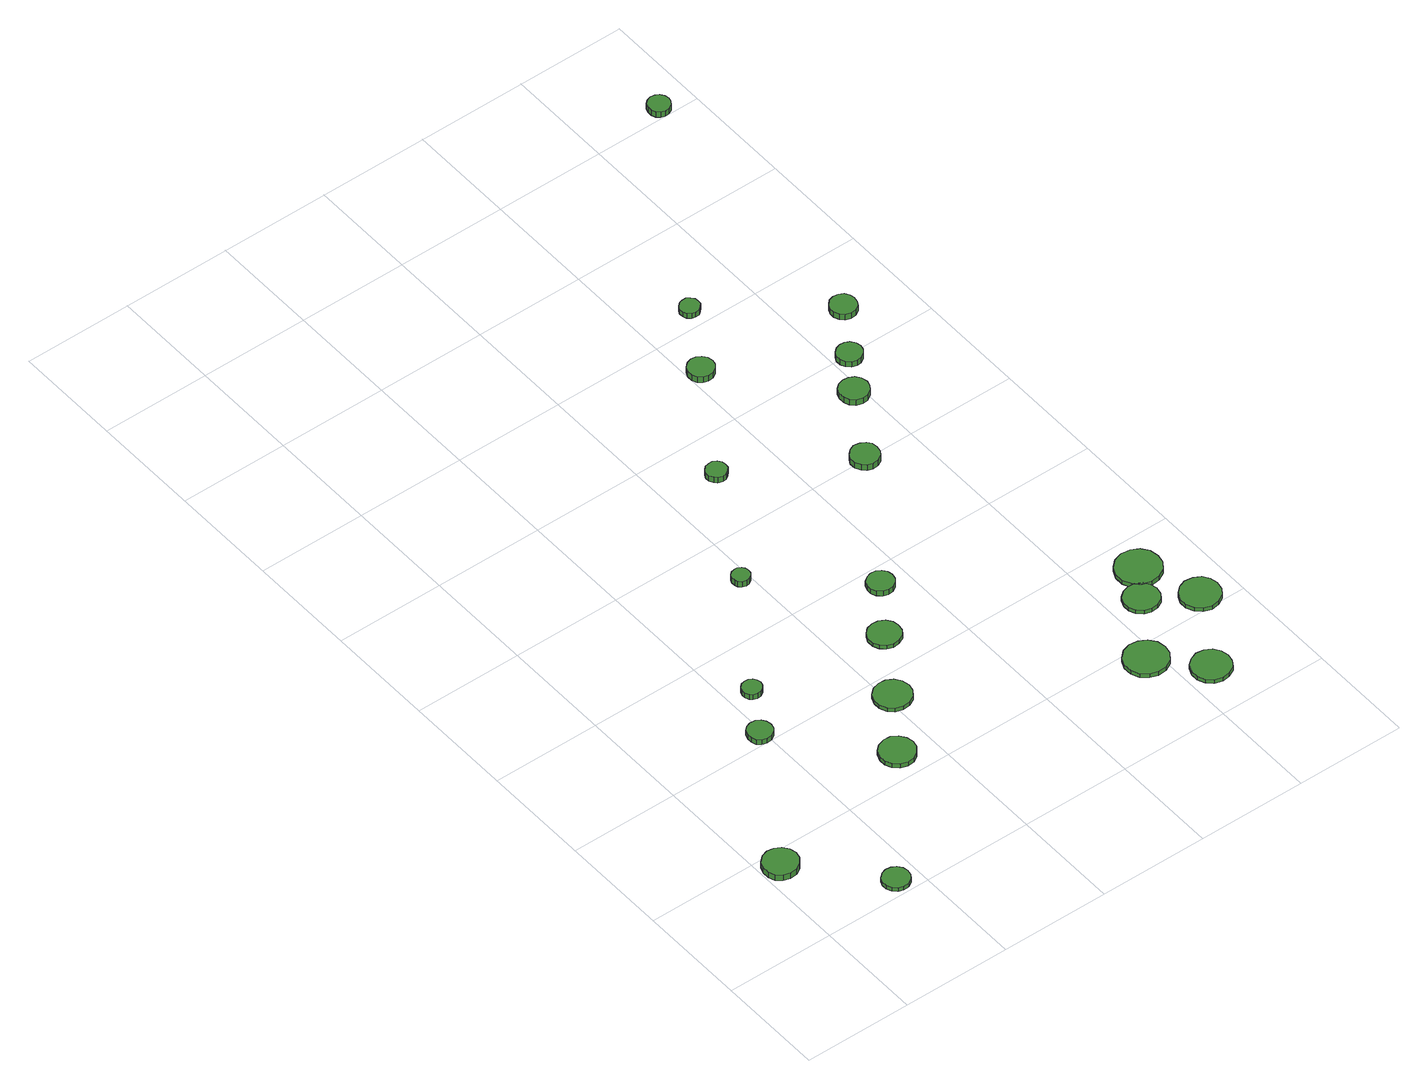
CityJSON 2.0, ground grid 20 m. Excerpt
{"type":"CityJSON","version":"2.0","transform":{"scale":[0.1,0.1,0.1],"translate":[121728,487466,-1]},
"CityObjects":{
"tree1":{"type":"SolitaryVegetationObject","attributes":{"function":"something"},"geometry":[{"type":"MultiSurface","lod":"1","boundaries":[[[0,1,2,3,4,5,6,7,8,9,10,11,12,13,14]],[[15,16,17,18,19,20,21,22,23,24,25,26,27,28,29]],[[0,29,28,1]],[[1,28,27,2]],[[2,27,26,3]],[[3,26,25,4]],[[4,25,24,5]],[[5,24,23,6]],[[6,23,22,7]],[[7,22,21,8]],[[8,21,20,9]],[[9,20,19,10]],[[10,19,18,11]],[[11,18,17,12]],[[12,17,16,13]],[[13,16,15,14]],[[14,15,29,0]]]}]},
"tree2":{"type":"SolitaryVegetationObject","attributes":{"function":"something"},"geometry":[{"type":"MultiSurface","lod":"1","boundaries":[[[30,31,32,33,34,35,36,37,38,39,40,41,42,43,44]],[[45,46,47,48,49,50,51,52,53,54,55,56,57,58,59]],[[30,59,58,31]],[[31,58,57,32]],[[32,57,56,33]],[[33,56,55,34]],[[34,55,54,35]],[[35,54,53,36]],[[36,53,52,37]],[[37,52,51,38]],[[38,51,50,39]],[[39,50,49,40]],[[40,49,48,41]],[[41,48,47,42]],[[42,47,46,43]],[[43,46,45,44]],[[44,45,59,30]]]}]},
"tree3":{"type":"SolitaryVegetationObject","attributes":{"function":"something"},"geometry":[{"type":"MultiSurface","lod":"1","boundaries":[[[60,61,62,63,64,65,66,67,68,69,70,71,72,73,74]],[[75,76,77,78,79,80,81,82,83,84,85,86,87,88,89]],[[60,89,88,61]],[[61,88,87,62]],[[62,87,86,63]],[[63,86,85,64]],[[64,85,84,65]],[[65,84,83,66]],[[66,83,82,67]],[[67,82,81,68]],[[68,81,80,69]],[[69,80,79,70]],[[70,79,78,71]],[[71,78,77,72]],[[72,77,76,73]],[[73,76,75,74]],[[74,75,89,60]]]}]},
"tree4":{"type":"SolitaryVegetationObject","attributes":{"function":"something"},"geometry":[{"type":"MultiSurface","lod":"1","boundaries":[[[90,91,92,93,94,95,96,97,98,99,100,101,102,103,104]],[[105,106,107,108,109,110,111,112,113,114,115,116,117,118,119]],[[90,119,118,91]],[[91,118,117,92]],[[92,117,116,93]],[[93,116,115,94]],[[94,115,114,95]],[[95,114,113,96]],[[96,113,112,97]],[[97,112,111,98]],[[98,111,110,99]],[[99,110,109,100]],[[100,109,108,101]],[[101,108,107,102]],[[102,107,106,103]],[[103,106,105,104]],[[104,105,119,90]]]}]},
"tree5":{"type":"SolitaryVegetationObject","attributes":{"function":"something"},"geometry":[{"type":"MultiSurface","lod":"1","boundaries":[[[120,121,122,123,124,125,126,127,128,129,130,131,132,133,134]],[[135,136,137,138,139,140,141,142,143,144,145,146,147,148,149]],[[120,149,148,121]],[[121,148,147,122]],[[122,147,146,123]],[[123,146,145,124]],[[124,145,144,125]],[[125,144,143,126]],[[126,143,142,127]],[[127,142,141,128]],[[128,141,140,129]],[[129,140,139,130]],[[130,139,138,131]],[[131,138,137,132]],[[132,137,136,133]],[[133,136,135,134]],[[134,135,149,120]]]}]},
"tree6":{"type":"SolitaryVegetationObject","attributes":{"function":"something"},"geometry":[{"type":"MultiSurface","lod":"1","boundaries":[[[150,151,152,153,154,155,156,157,158,159,160,161,162,163,164]],[[165,166,167,168,169,170,171,172,173,174,175,176,177,178,179]],[[150,179,178,151]],[[151,178,177,152]],[[152,177,176,153]],[[153,176,175,154]],[[154,175,174,155]],[[155,174,173,156]],[[156,173,172,157]],[[157,172,171,158]],[[158,171,170,159]],[[159,170,169,160]],[[160,169,168,161]],[[161,168,167,162]],[[162,167,166,163]],[[163,166,165,164]],[[164,165,179,150]]]}]},
"tree7":{"type":"SolitaryVegetationObject","attributes":{"function":"something"},"geometry":[{"type":"MultiSurface","lod":"1","boundaries":[[[180,181,182,183,184,185,186,187,188,189,190,191,192,193,194]],[[195,196,197,198,199,200,201,202,203,204,205,206,207,208,209]],[[180,209,208,181]],[[181,208,207,182]],[[182,207,206,183]],[[183,206,205,184]],[[184,205,204,185]],[[185,204,203,186]],[[186,203,202,187]],[[187,202,201,188]],[[188,201,200,189]],[[189,200,199,190]],[[190,199,198,191]],[[191,198,197,192]],[[192,197,196,193]],[[193,196,195,194]],[[194,195,209,180]]]}]},
"tree8":{"type":"SolitaryVegetationObject","attributes":{"function":"something"},"geometry":[{"type":"MultiSurface","lod":"1","boundaries":[[[210,211,212,213,214,215,216,217,218,219,220,221,222,223,224]],[[225,226,227,228,229,230,231,232,233,234,235,236,237,238,239]],[[210,239,238,211]],[[211,238,237,212]],[[212,237,236,213]],[[213,236,235,214]],[[214,235,234,215]],[[215,234,233,216]],[[216,233,232,217]],[[217,232,231,218]],[[218,231,230,219]],[[219,230,229,220]],[[220,229,228,221]],[[221,228,227,222]],[[222,227,226,223]],[[223,226,225,224]],[[224,225,239,210]]]}]},
"tree9":{"type":"SolitaryVegetationObject","attributes":{"function":"something"},"geometry":[{"type":"MultiSurface","lod":"1","boundaries":[[[240,241,242,243,244,245,246,247,248,249,250,251,252,253,254]],[[255,256,257,258,259,260,261,262,263,264,265,266,267,268,269]],[[240,269,268,241]],[[241,268,267,242]],[[242,267,266,243]],[[243,266,265,244]],[[244,265,264,245]],[[245,264,263,246]],[[246,263,262,247]],[[247,262,261,248]],[[248,261,260,249]],[[249,260,259,250]],[[250,259,258,251]],[[251,258,257,252]],[[252,257,256,253]],[[253,256,255,254]],[[254,255,269,240]]]}]},
"tree10":{"type":"SolitaryVegetationObject","attributes":{"function":"something"},"geometry":[{"type":"MultiSurface","lod":"1","boundaries":[[[270,271,272,273,274,275,276,277,278,279,280,281,282,283,284]],[[285,286,287,288,289,290,291,292,293,294,295,296,297,298,299]],[[270,299,298,271]],[[271,298,297,272]],[[272,297,296,273]],[[273,296,295,274]],[[274,295,294,275]],[[275,294,293,276]],[[276,293,292,277]],[[277,292,291,278]],[[278,291,290,279]],[[279,290,289,280]],[[280,289,288,281]],[[281,288,287,282]],[[282,287,286,283]],[[283,286,285,284]],[[284,285,299,270]]]}]},
"tree11":{"type":"SolitaryVegetationObject","attributes":{"function":"something"},"geometry":[{"type":"MultiSurface","lod":"1","boundaries":[[[300,301,302,303,304,305,306,307,308,309,310,311,312,313,314]],[[315,316,317,318,319,320,321,322,323,324,325,326,327,328,329]],[[300,329,328,301]],[[301,328,327,302]],[[302,327,326,303]],[[303,326,325,304]],[[304,325,324,305]],[[305,324,323,306]],[[306,323,322,307]],[[307,322,321,308]],[[308,321,320,309]],[[309,320,319,310]],[[310,319,318,311]],[[311,318,317,312]],[[312,317,316,313]],[[313,316,315,314]],[[314,315,329,300]]]}]},
"tree12":{"type":"SolitaryVegetationObject","attributes":{"function":"something"},"geometry":[{"type":"MultiSurface","lod":"1","boundaries":[[[330,331,332,333,334,335,336,337,338,339,340,341,342,343,344]],[[345,346,347,348,349,350,351,352,353,354,355,356,357,358,359]],[[330,359,358,331]],[[331,358,357,332]],[[332,357,356,333]],[[333,356,355,334]],[[334,355,354,335]],[[335,354,353,336]],[[336,353,352,337]],[[337,352,351,338]],[[338,351,350,339]],[[339,350,349,340]],[[340,349,348,341]],[[341,348,347,342]],[[342,347,346,343]],[[343,346,345,344]],[[344,345,359,330]]]}]},
"tree13":{"type":"SolitaryVegetationObject","attributes":{"function":"something"},"geometry":[{"type":"MultiSurface","lod":"1","boundaries":[[[360,361,362,363,364,365,366,367,368,369,370,371,372,373,374]],[[375,376,377,378,379,380,381,382,383,384,385,386,387,388,389]],[[360,389,388,361]],[[361,388,387,362]],[[362,387,386,363]],[[363,386,385,364]],[[364,385,384,365]],[[365,384,383,366]],[[366,383,382,367]],[[367,382,381,368]],[[368,381,380,369]],[[369,380,379,370]],[[370,379,378,371]],[[371,378,377,372]],[[372,377,376,373]],[[373,376,375,374]],[[374,375,389,360]]]}]},
"tree14":{"type":"SolitaryVegetationObject","attributes":{"function":"something"},"geometry":[{"type":"MultiSurface","lod":"1","boundaries":[[[390,391,392,393,394,395,396,397,398,399,400,401,402,403,404]],[[405,406,407,408,409,410,411,412,413,414,415,416,417,418,419]],[[390,419,418,391]],[[391,418,417,392]],[[392,417,416,393]],[[393,416,415,394]],[[394,415,414,395]],[[395,414,413,396]],[[396,413,412,397]],[[397,412,411,398]],[[398,411,410,399]],[[399,410,409,400]],[[400,409,408,401]],[[401,408,407,402]],[[402,407,406,403]],[[403,406,405,404]],[[404,405,419,390]]]}]},
"tree15":{"type":"SolitaryVegetationObject","attributes":{"function":"something"},"geometry":[{"type":"MultiSurface","lod":"1","boundaries":[[[420,421,422,423,424,425,426,427,428,429,430,431,432,433,434]],[[435,436,437,438,439,440,441,442,443,444,445,446,447,448,449]],[[420,449,448,421]],[[421,448,447,422]],[[422,447,446,423]],[[423,446,445,424]],[[424,445,444,425]],[[425,444,443,426]],[[426,443,442,427]],[[427,442,441,428]],[[428,441,440,429]],[[429,440,439,430]],[[430,439,438,431]],[[431,438,437,432]],[[432,437,436,433]],[[433,436,435,434]],[[434,435,449,420]]]}]},
"tree16":{"type":"SolitaryVegetationObject","attributes":{"function":"something"},"geometry":[{"type":"MultiSurface","lod":"1","boundaries":[[[450,451,452,453,454,455,456,457,458,459,460,461,462,463,464]],[[465,466,467,468,469,470,471,472,473,474,475,476,477,478,479]],[[450,479,478,451]],[[451,478,477,452]],[[452,477,476,453]],[[453,476,475,454]],[[454,475,474,455]],[[455,474,473,456]],[[456,473,472,457]],[[457,472,471,458]],[[458,471,470,459]],[[459,470,469,460]],[[460,469,468,461]],[[461,468,467,462]],[[462,467,466,463]],[[463,466,465,464]],[[464,465,479,450]]]}]},
"tree17":{"type":"SolitaryVegetationObject","attributes":{"function":"something"},"geometry":[{"type":"MultiSurface","lod":"1","boundaries":[[[480,481,482,483,484,485,486,487,488,489,490,491,492,493,494]],[[495,496,497,498,499,500,501,502,503,504,505,506,507,508,509]],[[480,509,508,481]],[[481,508,507,482]],[[482,507,506,483]],[[483,506,505,484]],[[484,505,504,485]],[[485,504,503,486]],[[486,503,502,487]],[[487,502,501,488]],[[488,501,500,489]],[[489,500,499,490]],[[490,499,498,491]],[[491,498,497,492]],[[492,497,496,493]],[[493,496,495,494]],[[494,495,509,480]]]}]},
"tree18":{"type":"SolitaryVegetationObject","attributes":{"function":"something"},"geometry":[{"type":"MultiSurface","lod":"1","boundaries":[[[510,511,512,513,514,515,516,517,518,519,520,521,522,523,524]],[[525,526,527,528,529,530,531,532,533,534,535,536,537,538,539]],[[510,539,538,511]],[[511,538,537,512]],[[512,537,536,513]],[[513,536,535,514]],[[514,535,534,515]],[[515,534,533,516]],[[516,533,532,517]],[[517,532,531,518]],[[518,531,530,519]],[[519,530,529,520]],[[520,529,528,521]],[[521,528,527,522]],[[522,527,526,523]],[[523,526,525,524]],[[524,525,539,510]]]}]},
"tree19":{"type":"SolitaryVegetationObject","attributes":{"function":"something"},"geometry":[{"type":"MultiSurface","lod":"1","boundaries":[[[540,541,542,543,544,545,546,547,548,549,550,551,552,553,554]],[[555,556,557,558,559,560,561,562,563,564,565,566,567,568,569]],[[540,569,568,541]],[[541,568,567,542]],[[542,567,566,543]],[[543,566,565,544]],[[544,565,564,545]],[[545,564,563,546]],[[546,563,562,547]],[[547,562,561,548]],[[548,561,560,549]],[[549,560,559,550]],[[550,559,558,551]],[[551,558,557,552]],[[552,557,556,553]],[[553,556,555,554]],[[554,555,569,540]]]}]},
"tree20":{"type":"SolitaryVegetationObject","attributes":{"function":"something"},"geometry":[{"type":"MultiSurface","lod":"1","boundaries":[[[570,571,572,573,574,575,576,577,578,579,580,581,582,583,584]],[[585,586,587,588,589,590,591,592,593,594,595,596,597,598,599]],[[570,599,598,571]],[[571,598,597,572]],[[572,597,596,573]],[[573,596,595,574]],[[574,595,594,575]],[[575,594,593,576]],[[576,593,592,577]],[[577,592,591,578]],[[578,591,590,579]],[[579,590,589,580]],[[580,589,588,581]],[[581,588,587,582]],[[582,587,586,583]],[[583,586,585,584]],[[584,585,599,570]]]}]},
"tree21":{"type":"SolitaryVegetationObject","attributes":{"function":"something"},"geometry":[{"type":"MultiSurface","lod":"1","boundaries":[[[600,601,602,603,604,605,606,607,608,609,610,611,612,613,614]],[[615,616,617,618,619,620,621,622,623,624,625,626,627,628,629]],[[600,629,628,601]],[[601,628,627,602]],[[602,627,626,603]],[[603,626,625,604]],[[604,625,624,605]],[[605,624,623,606]],[[606,623,622,607]],[[607,622,621,608]],[[608,621,620,609]],[[609,620,619,610]],[[610,619,618,611]],[[611,618,617,612]],[[612,617,616,613]],[[613,616,615,614]],[[614,615,629,600]]]}]},
"tree22":{"type":"SolitaryVegetationObject","attributes":{"function":"something"},"geometry":[{"type":"MultiSurface","lod":"1","boundaries":[[[630,631,632,633,634,635,636,637,638,639,640,641,642,643,644]],[[645,646,647,648,649,650,651,652,653,654,655,656,657,658,659]],[[630,659,658,631]],[[631,658,657,632]],[[632,657,656,633]],[[633,656,655,634]],[[634,655,654,635]],[[635,654,653,636]],[[636,653,652,637]],[[637,652,651,638]],[[638,651,650,639]],[[639,650,649,640]],[[640,649,648,641]],[[641,648,647,642]],[[642,647,646,643]],[[643,646,645,644]],[[644,645,659,630]]]}]}
},
"vertices":[
[65,167,21],[62,179,21],[54,190,21],[43,196,21],[30,198,21],[18,194,21],[8,185,21],[3,173,21],[3,160,21],[8,148,21],[18,140,21],[30,136,21],[43,137,21],[54,144,21],[62,154,21],[62,154,8],[54,144,8],[43,137,8],[30,136,8],[18,140,8],[8,148,8],[3,160,8],[3,173,8],[8,185,8],[18,194,8],[30,198,8],[43,196,8],[54,190,8],[62,179,8],[65,167,8],
[183,29,15],[181,39,15],[175,47,15],[166,52,15],[156,53,15],[147,50,15],[139,43,15],[135,34,15],[135,24,15],[139,15,15],[147,8,15],[156,5,15],[166,6,15],[175,11,15],[181,19,15],[181,19,7],[175,11,7],[166,6,7],[156,5,7],[147,8,7],[139,15,7],[135,24,7],[135,34,7],[139,43,7],[147,50,7],[156,53,7],[166,52,7],[175,47,7],[181,39,7],[183,29,7],
[215,420,17],[213,430,17],[208,437,17],[200,442,17],[190,443,17],[181,440,17],[174,434,17],[171,425,17],[171,416,17],[174,407,17],[181,401,17],[190,398,17],[200,399,17],[208,404,17],[213,411,17],[213,411,7],[208,404,7],[200,399,7],[190,398,7],[181,401,7],[174,407,7],[171,416,7],[171,425,7],[174,434,7],[181,440,7],[190,443,7],[200,442,7],[208,437,7],[213,430,7],[215,420,7],
[260,504,18],[258,511,18],[254,517,18],[248,520,18],[240,521,18],[233,519,18],[228,514,18],[225,507,18],[225,500,18],[228,493,18],[233,488,18],[240,486,18],[248,487,18],[254,491,18],[258,496,18],[258,496,7],[254,491,7],[248,487,7],[240,486,7],[233,488,7],[228,493,7],[225,500,7],[225,507,7],[228,514,7],[233,519,7],[240,521,7],[248,520,7],[254,517,7],[258,511,7],[260,504,7],
[369,250,16],[366,263,16],[358,274,16],[347,281,16],[334,282,16],[321,278,16],[311,269,16],[306,257,16],[306,244,16],[311,232,16],[321,223,16],[334,219,16],[347,220,16],[358,227,16],[366,237,16],[366,237,7],[358,227,7],[347,220,7],[334,219,7],[321,223,7],[311,232,7],[306,244,7],[306,257,7],[311,269,7],[321,278,7],[334,282,7],[347,281,7],[358,274,7],[366,263,7],[369,250,7],
[443,354,15],[440,368,15],[432,379,15],[420,386,15],[407,387,15],[393,383,15],[383,374,15],[378,361,15],[378,348,15],[383,335,15],[393,326,15],[407,322,15],[420,323,15],[432,330,15],[440,341,15],[440,341,7],[432,330,7],[420,323,7],[407,322,7],[393,326,7],[383,335,7],[378,348,7],[378,361,7],[383,374,7],[393,383,7],[407,387,7],[420,386,7],[432,379,7],[440,368,7],[443,354,7],
[396,706,25],[395,713,25],[391,718,25],[385,722,25],[379,722,25],[372,720,25],[367,716,25],[365,710,25],[365,703,25],[367,697,25],[372,692,25],[379,690,25],[385,691,25],[391,694,25],[395,700,25],[395,700,13],[391,694,13],[385,691,13],[379,690,13],[372,692,13],[367,697,13],[365,703,13],[365,710,13],[367,716,13],[372,720,13],[379,722,13],[385,722,13],[391,718,13],[395,713,13],[396,706,13],
[513,470,15],[511,481,15],[504,491,15],[493,497,15],[481,498,15],[470,495,15],[461,487,15],[456,476,15],[456,464,15],[461,453,15],[470,445,15],[481,441,15],[493,442,15],[504,448,15],[511,458,15],[511,458,7],[504,448,7],[493,442,7],[481,441,7],[470,445,7],[461,453,7],[456,464,7],[456,476,7],[461,487,7],[470,495,7],[481,498,7],[493,497,7],[504,491,7],[511,481,7],[513,470,7],
[574,563,18],[572,572,18],[566,580,18],[558,585,18],[548,586,18],[539,583,18],[531,577,18],[527,568,18],[527,558,18],[531,549,18],[539,542,18],[548,539,18],[558,540,18],[566,545,18],[572,553,18],[572,553,7],[566,545,7],[558,540,7],[548,539,7],[539,542,7],[531,549,7],[527,558,7],[527,568,7],[531,577,7],[539,583,7],[548,586,7],[558,585,7],[566,580,7],[572,572,7],[574,563,7],
[516,917,23],[515,924,23],[510,931,23],[503,935,23],[496,935,23],[488,933,23],[483,928,23],[479,921,23],[479,913,23],[483,906,23],[488,901,23],[496,898,23],[503,899,23],[510,903,23],[515,909,23],[515,909,11],[510,903,11],[503,899,11],[496,898,11],[488,901,11],[483,906,11],[479,913,11],[479,921,11],[483,928,11],[488,933,11],[496,935,11],[503,935,11],[510,931,11],[515,924,11],[516,917,11],
[816,168,15],[813,184,15],[803,197,15],[789,205,15],[773,207,15],[758,202,15],[746,191,15],[739,176,15],[739,160,15],[746,145,15],[758,135,15],[773,130,15],[789,131,15],[803,139,15],[813,153,15],[813,153,7],[803,139,7],[789,131,7],[773,130,7],[758,135,7],[746,145,7],[739,160,7],[739,176,7],[746,191,7],[758,202,7],[773,207,7],[789,205,7],[803,197,7],[813,184,7],[816,168,7],
[883,91,15],[880,105,15],[872,117,15],[859,124,15],[845,126,15],[831,121,15],[820,112,15],[814,98,15],[814,84,15],[820,71,15],[831,61,15],[845,56,15],[859,58,15],[872,65,15],[880,77,15],[880,77,7],[872,65,7],[859,58,7],[845,56,7],[831,61,7],[820,71,7],[814,84,7],[814,98,7],[820,112,7],[831,121,7],[845,126,7],[859,124,7],[872,117,7],[880,105,7],[883,91,7],
[887,279,15],[884,292,15],[877,302,15],[865,309,15],[852,310,15],[840,306,15],[830,298,15],[825,286,15],[825,273,15],[830,261,15],[840,252,15],[852,248,15],[865,249,15],[877,256,15],[884,266,15],[884,266,7],[877,256,7],[865,249,7],[852,248,7],[840,252,7],[830,261,7],[825,273,7],[825,286,7],[830,298,7],[840,306,7],[852,310,7],[865,309,7],[877,302,7],[884,292,7],[887,279,7],
[728,795,26],[726,806,26],[720,814,26],[711,819,26],[700,821,26],[690,817,26],[683,810,26],[678,801,26],[678,790,26],[683,780,26],[690,773,26],[700,770,26],[711,771,26],[720,776,26],[726,785,26],[726,785,13],[720,776,13],[711,771,13],[700,770,13],[690,773,13],[683,780,13],[678,790,13],[678,801,13],[683,810,13],[690,817,13],[700,821,13],[711,819,13],[720,814,13],[726,806,13],[728,795,13],
[647,1115,19],[645,1125,19],[639,1133,19],[631,1138,19],[621,1139,19],[612,1136,19],[604,1129,19],[600,1120,19],[600,1110,19],[604,1101,19],[612,1095,19],[621,1092,19],[631,1093,19],[639,1098,19],[645,1106,19],[645,1106,7],[639,1098,7],[631,1093,7],[621,1092,7],[612,1095,7],[604,1101,7],[600,1110,7],[600,1120,7],[604,1129,7],[612,1136,7],[621,1139,7],[631,1138,7],[639,1133,7],[645,1125,7],[647,1115,7],
[933,334,16],[930,351,16],[920,364,16],[906,372,16],[889,374,16],[873,369,16],[861,358,16],[854,343,16],[854,326,16],[861,311,16],[873,300,16],[889,295,16],[906,297,16],[920,305,16],[930,318,16],[930,318,7],[920,305,7],[906,297,7],[889,295,7],[873,300,7],[861,311,7],[854,326,7],[854,343,7],[861,358,7],[873,369,7],[889,374,7],[906,372,7],[920,364,7],[930,351,7],[933,334,7],
[970,229,15],[967,243,15],[959,255,15],[946,262,15],[931,264,15],[917,259,15],[906,249,15],[900,236,15],[900,221,15],[906,208,15],[917,198,15],[931,193,15],[946,195,15],[959,202,15],[967,214,15],[967,214,7],[959,202,7],[946,195,7],[931,193,7],[917,198,7],[906,208,7],[900,221,7],[900,236,7],[906,249,7],[917,259,7],[931,264,7],[946,262,7],[959,255,7],[967,243,7],[970,229,7],
[811,926,19],[808,937,19],[802,946,19],[792,951,19],[782,952,19],[771,949,19],[763,942,19],[759,932,19],[759,921,19],[763,911,19],[771,903,19],[782,900,19],[792,901,19],[802,907,19],[808,915,19],[808,915,7],[802,907,7],[792,901,7],[782,900,7],[771,903,7],[763,911,7],[759,921,7],[759,932,7],[763,942,7],[771,949,7],[782,952,7],[792,951,7],[802,946,7],[808,937,7],[811,926,7],
[712,1234,19],[711,1241,19],[706,1247,19],[700,1251,19],[693,1251,19],[686,1249,19],[680,1244,19],[677,1237,19],[677,1230,19],[680,1223,19],[686,1218,19],[693,1216,19],[700,1217,19],[706,1221,19],[711,1227,19],[711,1227,8],[706,1221,8],[700,1217,8],[693,1216,8],[686,1218,8],[680,1223,8],[677,1230,8],[677,1237,8],[680,1244,8],[686,1249,8],[693,1251,8],[700,1251,8],[706,1247,8],[711,1241,8],[712,1234,8],
[853,996,18],[851,1005,18],[845,1013,18],[837,1017,18],[828,1018,18],[819,1015,18],[812,1009,18],[808,1001,18],[808,991,18],[812,983,18],[819,976,18],[828,973,18],[837,974,18],[845,979,18],[851,987,18],[851,987,6],[845,979,6],[837,974,6],[828,973,6],[819,976,6],[812,983,6],[808,991,6],[808,1001,6],[812,1009,6],[819,1015,6],[828,1018,6],[837,1017,6],[845,1013,6],[851,1005,6],[853,996,6],
[912,1086,18],[910,1095,18],[905,1103,18],[896,1108,18],[886,1109,18],[877,1106,18],[870,1099,18],[866,1090,18],[866,1081,18],[870,1072,18],[877,1065,18],[886,1062,18],[896,1063,18],[905,1068,18],[910,1076,18],[910,1076,6],[905,1068,6],[896,1063,6],[886,1062,6],[877,1065,6],[870,1072,6],[866,1081,6],[866,1090,6],[870,1099,6],[877,1106,6],[886,1109,6],[896,1108,6],[905,1103,6],[910,1095,6],[912,1086,6],
[954,1615,25],[952,1623,25],[947,1630,25],[940,1634,25],[932,1635,25],[924,1632,25],[918,1627,25],[915,1619,25],[915,1611,25],[918,1603,25],[924,1598,25],[932,1595,25],[940,1596,25],[947,1600,25],[952,1607,25],[952,1607,13],[947,1600,13],[940,1596,13],[932,1595,13],[924,1598,13],[918,1603,13],[915,1611,13],[915,1619,13],[918,1627,13],[924,1632,13],[932,1635,13],[940,1634,13],[947,1630,13],[952,1623,13],[954,1615,13]
]}
